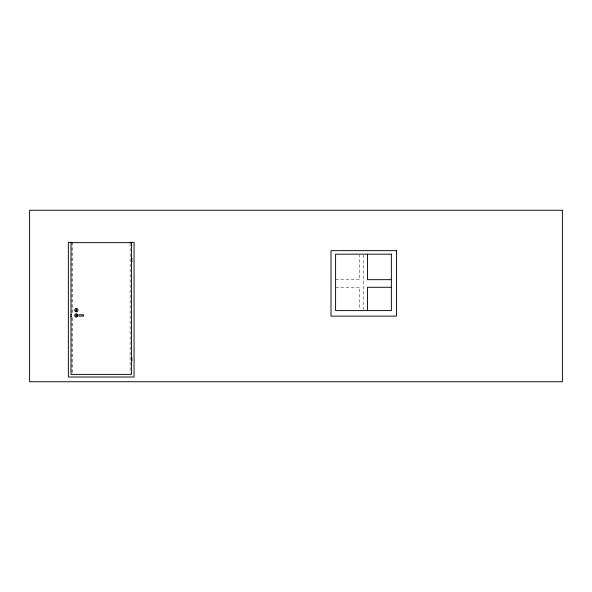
<?xml version="1.0" encoding="UTF-8"?>
<svg xmlns="http://www.w3.org/2000/svg" width="592" height="592" viewBox="0 0 592 592"><rect width="100%" height="100%" fill="white"/><g stroke="black" fill="none" stroke-linecap="round" stroke-linejoin="round"><path stroke-width="0.44" stroke-dasharray="2.96 2.22" d="M335.597 279.668L359.781 279.668L359.781 255.078M335.597 287.29L359.781 287.29L359.781 309.705M363.636 255.078L363.636 309.705M130.114 243.253L130.114 373.071M72.305 242.335L72.305 314.145M72.305 317.83L72.305 373.071M71.847 242.335L71.847 314.004M71.847 317.682L71.847 372.812"/><path stroke-width="0.89" d="M76.923 315.765C75.251 317.164 75.739 313.486 76.99 315.27M76.028 310.282L76.353 311.207L76.679 310.282M72.305 242.335L68.361 242.335L68.361 377.015L134.058 377.015L134.058 242.335L130.114 242.335M131.505 258.756L132.142 258.756M131.505 260.073L132.142 260.073M131.505 261.39L132.142 261.39M391.364 279.668L367.499 279.668L367.499 254.168M391.364 287.29L367.499 287.29L367.499 310.6M70.988 314.552L71.647 314.552M78.98 314.781L83.583 314.781L83.583 316.091L78.98 316.091M70.988 316.261L71.647 316.261M70.988 316.328L71.647 316.328M131.491 357.96L132.127 357.96M131.491 359.277L132.127 359.277M131.498 360.587L132.127 360.587M76.679 310.312L76.353 308.883L76.028 310.312M77.937 315.862A1.643 1.643 0 0 1 75.295 316.698A1.643 1.643 0 0 1 75.658 313.952A1.643 1.643 0 0 1 77.996 315.44M562.4 210.264L29.6 210.264L29.6 381.736L562.4 381.736L562.4 210.264M131.431 242.661L70.988 242.661L70.988 374.388L131.431 374.388L131.431 242.661M396.477 250.645L330.995 250.645L330.995 316.135L396.47 316.135L396.477 250.645M391.364 254.168L335.597 254.168L335.597 310.6L391.364 310.6L391.364 254.168M75.532 311.607A1.643 1.643 0 0 0 77.996 310.178A1.643 1.643 0 0 0 75.532 308.758A1.643 1.643 0 0 0 75.532 311.607"/></g></svg>
